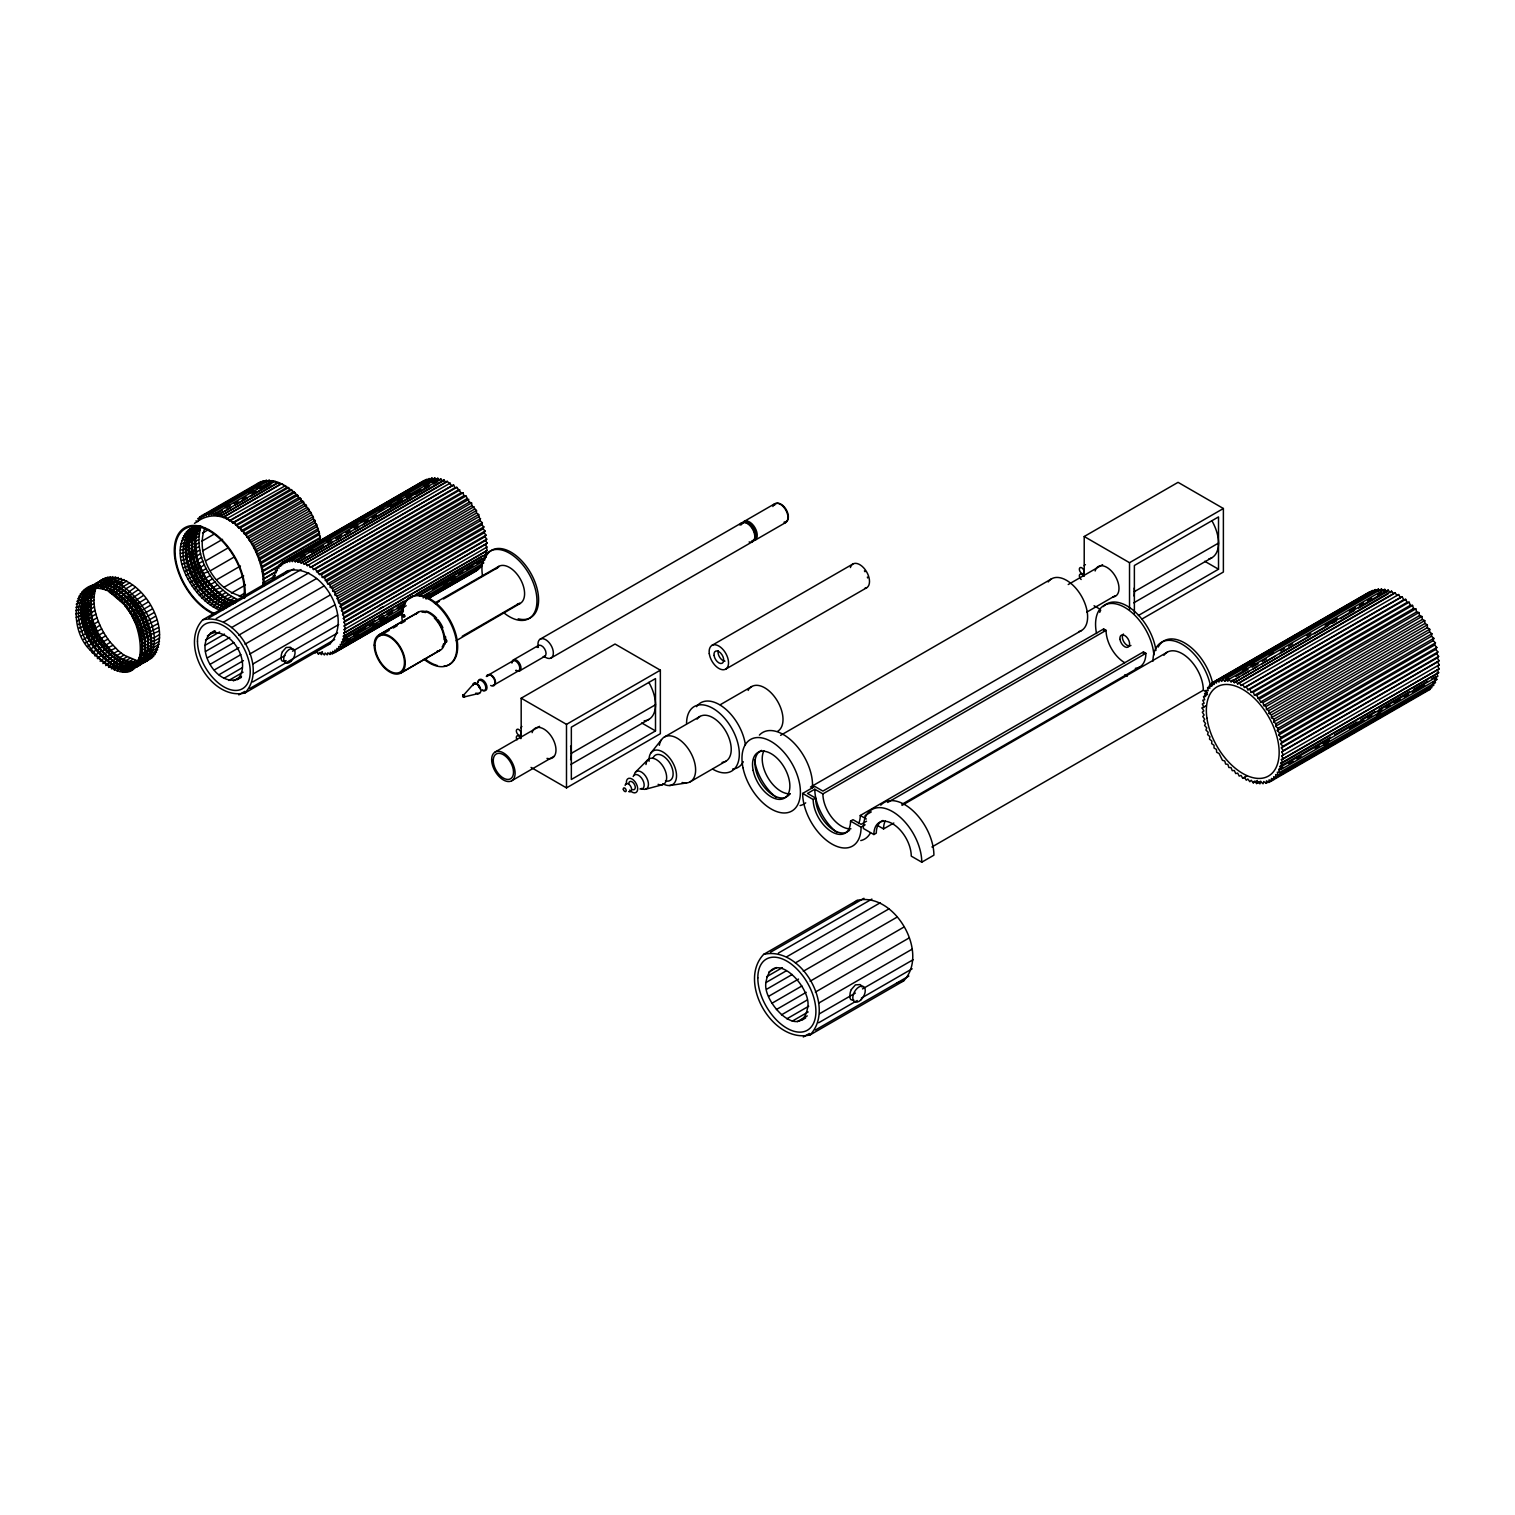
<?xml version="1.0" encoding="UTF-8"?>
<svg xmlns="http://www.w3.org/2000/svg" width="1515" height="1515" viewBox="0 0 1515 1515"><rect width="100%" height="100%" fill="white"/><g stroke="black" fill="none" stroke-linecap="round" stroke-linejoin="round"><path stroke-width="1.5" d="M424.314 480.425L282.718 562.16L282.699 564.678L280.54 563.656L280.73 566.25L278.59 565.474L278.949 568.163L276.847 567.595L277.415 570.36L275.37 570.038L276.109 572.822L274.139 572.765L275.048 575.567L273.173 575.757L274.253 578.56L272.473 578.976M315.215 653.003L316.465 651.677L318.358 654.007L319.457 652.473L321.426 654.669L322.354 652.927L324.399 654.972L325.157 653.041L327.259 654.897L327.827 652.814L329.967 654.461L330.346 652.226L332.524 653.685L332.713 651.298L334.891 652.529L334.91 650.03L337.069 651.052L336.879 648.439L339.019 649.234L338.659 646.545L340.761 647.094L403.463 610.905M476.486 568.295L476.486 570.795L429.957 597.649M1372.306 593.085L1369.92 591.702L1214.045 681.693L1214.026 684.458L1211.64 683.341L1211.849 686.2L1209.481 685.329L1209.898 688.283L1207.588 687.677L1208.194 690.707L1205.94 690.367L1206.754 693.434L1204.595 693.378L1205.599 696.464L1203.535 696.654L1204.709 699.741L1202.759 700.214L1204.122 703.263L1202.304 704.002L1203.819 707.013L1202.134 707.997L1203.819 710.933L1202.304 712.164L1204.122 715.004L1202.759 716.5L1204.709 719.227L1203.535 720.932L1205.599 723.526L1204.595 725.458L1206.754 727.882L1205.94 730.022L1208.194 732.275L1207.588 734.586L1209.898 736.65L1209.481 739.131L1211.849 740.986L1211.64 743.619L1214.026 745.266L1214.045 748.031L1216.431 749.414L1216.659 752.292L1219.045 753.447L1222.454 760.341L1224.764 760.966L1225.597 764.033L1227.851 764.412L1228.873 767.499L1231.032 767.594L1232.244 770.68L1234.327 770.51L1235.71 773.559L1237.679 773.123L1239.213 776.116L1241.05 775.415L1242.755 778.35L1244.459 777.384L1246.296 780.206L1247.849 778.994L1249.818 781.702L1251.201 780.244L1253.265 782.819L1257.317 780.471M104.554 581.571L104.592 578.995C143.414 567.689 184.432 646.261 140.781 663.778C158.81 654.215 150.724 628.233 143.054 614.086L151.973 609.125M95.937 588.18C91.298 601.701 95.54 616.491 101.638 628.839L97.168 631.433L99.251 634.899C93.4 635.353 98.134 643.288 101.202 638.213C109.383 650.711 122.658 664.441 138.944 662.282L138.13 662.737C135.574 667.376 143.395 664.725 138.073 663.362L127.999 664.574L114.61 658.836L113.227 661.354L104.497 653.438L101.903 656.071L94.347 646.602L89.764 649.689C64.35 624.767 75.163 560.872 118.284 594.656L120.632 591.797L133.888 605.602L142.145 619.465L147.201 634.046L148.451 647.606L146.463 656.279L145.421 658.665L143.054 657.605L141.861 659.631L144.474 660.616L142.997 662.491L140.971 664.271L138.831 662.926L137.259 663.816L137.354 666.373L134.797 667.225M95.578 586.76L92.567 587.915L90.616 586.457C59.35 611.189 94.006 675.103 131.369 669.819L131.275 667.282L134.04 665.88L136.104 667.282L142.751 660.199L145.137 652.359L144.872 644.689L148.186 644.595L147.864 642.947L151.178 642.871L150.856 641.224L154.17 641.129L159.643 637.948M144.815 647.719L148.451 647.606L147.864 642.947M147.807 645.996L151.443 645.882L150.856 641.224M262.985 586.229C266.204 556.251 233.575 499.495 198.901 520.44M89.764 649.689C165.059 728.753 149.985 573.333 85.37 589.259M188.087 530.193L191.136 528.413L194.09 529.303C172.293 554.282 196.211 597.099 224.069 607.042L222.232 605.716L218.955 609.75C191.856 598.728 160.969 545.097 195.284 526.027M201.684 557.425L197.386 559.906L202.101 571.079C194.999 571.288 204.544 587.309 207.991 580.984L215.149 589.562L225.792 597.933L232.42 601.985L237.173 599.258C211.646 587.347 193.314 555.778 200.586 527.788L196.855 529.947M100.918 584.639C104.175 578.654 92.301 585.036 98.608 582.461M103.91 582.915C104.668 575.87 116.863 582.707 120.897 584.468L121.825 585.794L118.037 582.953L116.106 586.078L109.383 582.593L101.05 582.044M106.902 581.192L107.035 578.597L110.387 576.647M222.951 590.32L218.236 593.047L210.263 584.033L207.404 586.362L204.998 582.707L202.025 584.904L199.885 581.249C195.965 588.483 184.262 562.235 191.894 563.959L190.36 559.641L193.901 558.675L191.629 543.658L192.254 537.276L195.871 537.295L199.033 527.996C186.478 552.35 202.726 583.445 223.86 597.478L228.595 594.713M264.652 585.566L263.269 582.839L264.784 581.949L263.269 579.279L264.652 578.143L262.985 575.567L264.235 574.223L262.455 571.742L263.534 570.189L261.659 567.841L262.568 566.08L260.599 563.883L261.338 561.932L259.292 559.887L259.841 557.785L257.758 555.91L256.168 549.566L312.791 516.88L310.916 512.714L306.882 507.487L249.445 540.647L249.066 537.958L246.907 537.143L246.339 534.397L244.237 533.829L243.479 531.026L241.434 530.705L240.506 527.902L238.537 527.807L234.295 522.391L232.515 522.789L231.113 520.062L229.447 520.706L224.674 516.35L281.317 483.645L294.705 492.545L306.882 507.487M255.978 551.971L313.416 518.812L313.037 516.634M478.664 514.532L480.255 520.876L482.338 522.751L481.789 524.853L483.834 526.898L483.096 528.849L485.065 531.045L484.156 532.807L486.031 535.155L484.951 536.708L486.732 539.189L485.482 540.533L487.148 543.109L485.766 544.245L487.148 550.532L345.553 632.285L344.17 629.558L345.704 628.649L344.17 625.979L345.553 624.862L343.905 622.286L345.136 620.923L343.356 618.461L344.435 616.908L342.56 614.56L343.469 612.799L341.5 610.583L342.238 608.651L340.193 606.606L340.761 604.504L338.659 602.629L337.069 596.285L478.664 514.532L476.486 513.055L476.486 510.536L471.941 505.612L330.346 587.366L329.967 584.676L327.827 583.862L324.399 577.745L322.354 577.404L321.426 574.602L319.457 574.507L315.215 569.091L313.416 569.489L312.014 566.761L310.348 567.405L308.795 564.754L307.261 565.625L305.594 563.05L447.171 481.315L451.943 485.671L453.61 485.027L455.011 487.754L456.791 487.357L461.033 492.773L463.003 492.867L463.931 495.67L465.976 495.992L469.404 502.109L471.563 502.923L471.941 505.612M1429.743 629.274L1429.554 631.907L1431.902 633.762L1431.505 636.243L1433.815 638.307L1433.19 640.637L1435.444 642.89L1434.629 645.011L1436.807 647.454L1435.803 649.386L1437.868 651.961L1436.675 653.685L1438.625 656.393L1437.262 657.889L1439.099 660.729L1437.565 661.96L1439.25 664.896L1437.565 665.899L1439.099 668.891L1283.224 758.901L1281.69 755.89L1283.375 754.887L1281.69 751.951L1283.224 750.72L1281.387 747.88L1282.751 746.403L1280.8 743.676L1281.993 741.952L1279.929 739.377L1280.932 737.445L1278.755 735.002L1279.569 732.881L1277.315 730.628L1277.94 728.298L1275.63 726.234L1276.028 723.753L1273.679 721.898L1273.869 719.265L1429.743 629.274L1427.357 627.646L1427.357 624.862L1424.952 623.479L1424.744 620.601L1422.358 619.446L1266.483 709.437L1266.048 706.482L1263.699 705.573L1263.074 702.543L1260.745 701.918L1256.655 695.385L1254.477 695.29L1253.265 692.203L1251.201 692.374L1249.818 689.325L1247.849 689.761L1246.296 686.768L1244.459 687.469L1242.755 684.553L1241.05 685.5L1239.213 682.678L1395.088 592.687L1396.925 595.509L1398.629 594.543L1400.333 597.478L1402.17 596.777L1403.723 599.77L1405.693 599.334L1407.075 602.383L1409.139 602.212L1410.351 605.299L1412.529 605.394L1413.552 608.481L1415.805 608.86L1416.62 611.927L1418.949 612.552L1419.574 615.582L1421.922 616.491L1422.358 619.446M1253.265 782.819L1254.477 781.134L1256.655 783.539L1257.677 781.626L1259.931 783.861L1260.745 781.74L1263.074 783.785L1263.699 781.475L1266.048 783.312L1266.483 780.831L1268.869 782.441L1269.078 779.827L1271.483 781.191L1271.483 778.426L1273.869 779.562L1273.679 776.684L1276.028 777.555L1275.63 774.601L1277.94 775.207L1433.815 685.216L1433.19 682.186L1435.444 682.526L1434.629 679.459L1436.807 679.534L1435.803 676.447L1431.751 678.777M479.744 693.226L463.874 696.995L463.495 694.646L464.632 696.749L462.7 696.124L474.29 683.189L478.267 684.685L480.918 690.196A5.719 3.295 60 0 1 480.804 691.73L479.176 693.529M103.948 581.779L103.361 584.582L108.531 585.358L109.383 582.593L110.728 584.089L112.186 583.483M106.353 582.839L106.618 580.245L108.55 581.571M109.345 581.116L109.61 578.503L112.924 576.59M127.222 669.176L128.302 666.108L135.081 665.085L137.032 666.543L139.418 665.369L137.032 664.138L132.146 666.202L124.987 666.316L114.345 662.282L113.095 664.877L99.005 652.51L94.725 655.862M130.214 667.452L130.479 664.839L135.138 664.46M132.146 666.202L134.286 662.661M129.722 670.747L137.013 665.937L136.653 663.608L141.539 652.321L145.137 652.359L145.326 650.143L147.807 650.825L147.675 639.784L150.989 639.519L150.667 638.042L153.981 637.796L159.529 634.577M463.003 694.93C466.677 698.529 461.261 697.108 463.495 694.646M463.325 696.843C460.712 693.832 466.98 698.491 462.87 696.483M464.385 696.786C461.886 694.817 465.351 696.124 463.476 696.976M244.578 596.872C215.831 592.27 194.469 555.266 204.847 528.072M241.377 677.338C218.16 692.298 189.905 643.383 214.486 630.751M244.957 692.961C268.931 667.698 236.605 611.7 202.745 619.843C178.77 645.106 211.096 701.104 244.957 692.961L329.91 643.913C353.885 618.65 321.559 562.652 287.698 570.795L202.745 619.843M472.869 685.538L474.062 683.53L477.945 684.363M521.103 734.377L521.103 732.938A3.428 1.988 60 0 0 517.372 729.207A3.428 1.988 60 0 0 517.372 733.79A3.428 1.988 60 0 0 521.103 734.377L521.179 734.434M765.927 982.572C771.703 945.701 811.529 986.757 807.798 1006.736C802.041 1043.589 762.215 1002.551 765.927 982.572L786.134 970.907M810.108 1034.897C836.507 1007.077 800.924 945.436 763.636 954.393C737.237 982.212 772.82 1043.854 810.108 1034.897L903.641 980.906C930.04 953.087 894.437 891.445 857.149 900.402L763.636 954.393M1084.134 572.708L1084.134 571.25A3.428 1.988 60 0 0 1080.384 567.519A3.428 1.988 60 0 0 1080.384 572.121A3.428 1.988 60 0 0 1084.134 572.708L1084.21 572.746M77.738 624.653L83.268 622.551L81.621 601.152L85.238 601.171L87.87 593.501L92.415 587.99L92.15 585.566L96.619 582.991M81.943 600.963L82.246 617.912L88.476 636.679L83.439 639.349M123.946 655.124L118.303 650.711L113.587 653.476L105.596 644.443L103.077 646.602L100.35 643.136L97.377 645.314L95.218 641.678C90.483 648.022 78.155 619.957 86.26 620.828L84.613 599.429L88.23 599.448L93.703 587.839C76.545 610.753 94.612 646.053 116.541 659.423L117.621 657.112L119.212 657.889L123.946 655.124L138.035 661.108L134.854 662.983M84.935 599.239L84.67 612.552L87.075 623.593L91.506 634.709L99.763 648.515L107.603 656.923L110.084 654.177L120.859 661.525L132.884 665.918M84.177 602.534L87.794 602.402L87.605 597.686L88.495 615.582L76.867 620.999M88.495 615.582L87.908 614.654L91.487 613.859L90.597 595.963L94.46 593.71M197.083 527.58L192.519 533.091L189.091 541.215C181.781 541.044 186.856 556.668 187.917 562.141L182.387 564.243M186.591 540.552L186.572 557.672M200.075 525.838L195.511 531.348L192.083 539.491C184.83 539.037 189.773 555.437 190.909 560.417L187.368 561.364L188.902 565.682L183.485 567.936M189.583 538.81L189.015 548.6L191.723 563.182L198.048 577.878L204.733 587.896L202.006 584.449C198.56 590.774 189.015 574.753 196.117 574.526L192.67 567.102L196.098 565.777L193.352 557.918L196.893 556.952L195.246 535.553L199.109 533.318M192.575 537.086L192.329 550.418L194.886 562.235L191.401 563.372L194.507 571.041C189.375 575.302 189.148 567.027 192.67 567.102M190.909 560.417L188.636 545.381L192.272 545.097L191.818 540.382L195.454 540.249L195.246 535.553M106.618 582.025L105.899 584.809L103.626 583.748L102.111 587.006L100.634 585.491L97.358 587.366M110.728 584.089L108.095 583.54L109.61 580.302M121.105 578.332L117.848 580.207L116.39 583.218L115.178 581.76L111.087 581.817L112.28 578.749L115.576 576.855M462.662 695.612C463.704 694.533 463.59 696.843 464.632 695.726M124.552 666.77L127.601 667.187L128.794 664.119M130.271 665.634L131.786 662.396M257.758 555.91L315.196 522.751L313.416 518.812M315.196 522.751L319.04 531.822L319.892 538.582L262.455 571.742M265.239 481.183L263.364 480.823L263.799 482.603L260.826 481.618L199.639 516.937L199.81 519.55L197.67 518.755L263.364 480.823L266.318 482.016M429.237 478.494L287.642 560.228L287.263 562.482L285.085 561.023L284.896 563.41L282.718 562.16M1374.919 592.062L1375.336 589.581L1377.703 591.418L1378.328 589.108L1380.638 591.153L1381.472 589.032L1383.725 591.267L1384.748 589.354L1386.907 591.778L1358.576 608.14M463.95 696.862L464.101 695.328M136.653 663.608L139.683 664.403L142.429 660.389L144.815 652.548L144.683 641.508L148.319 641.072L147.675 639.784M143.433 659.688L145.667 660.938L148.413 656.942L151.121 646.053L149.871 632.513L146.406 621.567L139.115 607.458L126.427 592.384L115.045 584.676L113.114 587.82M147.258 653.647L144.796 652.832C148.64 625.979 130.877 596.55 105.539 587.081L106.05 584.506L107.717 585.813M158.526 647.113L153.242 650.2L150.78 649.386C154.644 622.532 136.861 593.085 111.523 583.635L112.034 581.059L113.72 582.366M122.639 585.32L114.515 581.893L115.045 579.317L118.303 577.442M114.307 670.141L117.564 666.145L121.56 668.494L122.412 665.748M125.404 664.006L124.893 666.581L127.601 667.187M127.885 664.858L129.211 661.828L130.555 663.324M462.889 695.915C464.347 695.896 462.7 695.423 463.42 696.73M319.324 532.807L262.568 566.08M138.13 662.737C104.952 662.737 80.068 617.438 94.385 588.407L90.805 600.679L87.169 600.792M132.506 584.923L126.294 588.521L125.082 590.736L123.302 590.244L121.276 592.914L109.194 585.207L107.413 588.388L103.38 586.059L100.104 587.953M110.406 586.665L111.864 583.673L103.626 581.968M104.043 580.321L114.856 581.949L113.398 584.942M125.101 663.949L125.745 661.43L127.771 662.415L132.506 659.631M229.75 603.538L231.208 600.546L236.435 601.966M268.988 481.789L266.091 480.407L209.449 513.093L208.881 515.195L206.741 513.528L206.343 515.763L204.184 514.305L203.976 516.691L201.817 515.46L201.798 517.96L199.639 516.937M432.798 482.357L436.85 480.028L434.805 478.001L434.048 479.914L431.945 478.058L290.35 559.811L289.782 561.895L287.642 560.228M431.377 480.16L431.945 478.058M1378.328 589.108L1222.454 679.099L1221.829 681.409L1219.461 679.572L1219.045 682.053L1216.659 680.443L1216.431 683.076L1214.045 681.693M92.15 643.686L94.385 647.038L97.339 644.86L102.584 651.336L104.989 649.045L113.701 657.359L115.708 654.669L119.212 657.889M94.46 606.89L90.332 609.295L92.245 617.381L88.703 618.328L90.237 622.646L86.753 623.782L95.218 641.678M98.134 640.239L110.595 655.2L113.076 652.454L113.587 653.476M101.202 638.213L105.747 645.049L110.387 642.341L118.303 650.711M196.799 583.275L192.14 585.964M197.916 577.935C204.62 587.1 190.739 572.632 199.109 572.803L195.662 565.379L203.01 561.118M208.237 571.988C196.912 574.071 206.059 579.071 199.791 581.552M203.9 574.488L205.775 578.086L198.654 563.637M111.466 593.369L112.583 594.41L114.78 591.437L120.973 596.853L126.427 592.384L136.88 603.86L146.728 621.377L140.308 624.426L145.061 637.758C151.86 640.144 138.054 602.421 133.131 610.924L125.878 601.19L123.151 603.671L108.929 591.38C122.355 599.239 131.237 612.78 137.751 626.566L137.051 626.945M318.112 528.754L261.338 561.932M143.243 655.787L144.001 653.306L143.792 657.813L140.251 657.529L139.759 661.941L135.498 666.789M146.993 651.564L145.743 658.476L142.675 662.68L140.44 661.411M111.352 664.006L115.954 666.392L117.867 663.267L121.768 665.861L128.302 666.108L129.892 667.642L121.995 668.039L111.352 664.006L108.607 667.414M220.603 605.962L222.516 602.837L226.758 605.261L228.216 602.269L233.443 603.69M194.412 589.297C200.889 578.938 203.54 601.55 209.146 593.028L223.595 604.239L225.527 601.114L229.428 603.728L230.867 603.122M181.516 540.95L184.281 539.359L187.538 539.719L187.879 535.136L186.288 548.563L187.159 558.618L181.516 560.588M186.951 537.825L188.201 534.947L191.42 535.42L190.871 533.394L189.735 538.45C184.603 564.262 200.207 593.085 223.917 604.049M109.856 592.706L111.599 589.827C129.892 601.285 142.353 621.642 145.004 642.985L141.69 643.231L142.145 654.082L139.475 660.294M113.227 661.354L116.087 663.153L117.337 660.559L119.079 661.411L120.329 658.817L122.071 659.688L126.805 656.904M196.836 592.46C205.888 580.681 208.275 599.675 213.918 594.221L226.587 602.516L222.8 599.675L221.057 602.534L218.993 601.853L217.743 604.447M223.728 601L224.996 598.406L226.72 599.277L231.454 596.512M259.917 488.758L271.791 481.884L268.931 480.331L212.308 513.036L211.551 514.949L209.449 513.093M434.805 478.001L293.209 559.736L292.452 561.667L290.35 559.811M1222.454 679.099L1224.764 681.144L1225.597 679.023L1381.472 589.032M143.054 657.605L144.039 655.332L146.785 656.09L146.235 654.063L147.58 653.457M147.466 658.892L144.853 657.908L147.031 653.609L149.777 654.366L149.985 649.84M316.654 524.682L259.841 557.785M119.079 661.411L121.939 662.926L120.064 661.998L118.946 664.649L112.432 660.104L110.557 662.888L109.44 661.828L105.728 665.634M204.752 600.83L208.748 597.213L214.884 602.648L219.277 598.425L221.19 599.012L222.269 596.702L223.86 597.478M212.308 513.036L214.354 515.062L215.282 513.32L271.905 480.615L282.188 484.061M271.791 481.884L273.704 481.24M293.209 559.736L295.255 561.762L296.183 560.039L437.778 478.286L439.748 480.482L440.846 478.948L442.74 481.278L443.99 479.952L445.77 482.414L447.171 481.315M436.85 480.028L437.778 478.286M1384.748 589.354L1228.873 679.345L1227.851 681.258L1225.597 679.023M97.358 658.646L101.505 655.181L107.395 660.995L112.716 656.412L116.541 659.423M282.415 651.753L286.127 647.511L290.35 647.246A8.105 5.265 -67 0 1 292.149 649.518M851.335 989.541L855.426 984.864L860.084 984.58A8.938 5.795 -67 0 1 862.073 987.079M141.047 660.086L142.258 658.059L142.751 660.199L140.062 659.328L138.376 662.718M94.309 586.703C70.675 607.193 90.938 647.795 113.549 661.165M223.557 609.617C194.053 599.277 168.108 552.464 193.125 527.068L195.17 528.489L198.976 526.292L193.049 531.443L189.735 538.45L187.273 537.636M199.26 526.311C180.399 549.15 199.147 584.998 220.868 599.201M314.969 520.63L258.118 553.657M215.282 513.32L217.251 515.517L274.991 481.278L276.734 481.978M296.183 560.039L298.152 562.216L440.846 478.948M1228.873 679.345L1231.032 681.769L1388.119 590.074L1390.202 592.649L1391.584 591.191L1393.554 593.899L1395.088 592.687M1386.907 591.778L1388.119 590.074M199.374 595.452L209.657 588.615L212.536 592.195L214.335 590.036L220.224 587.744M650.863 752.974L661.506 739.68M91.373 590.13L93.665 585.301M199.033 527.996L200.548 526.141M104.989 649.045L112.924 645.352M209.922 589.373L217.573 584.942M477.471 693.927L478.607 693.491M218.349 513.983L220.243 516.312L278.116 482.281L279.82 483.039M299.25 560.683L301.144 563.031L443.99 479.952M1232.244 680.065L1234.327 682.64L1391.584 591.191M635.505 772.101L647.814 759.773M96.771 650.238L99.763 648.515M100.085 648.325L102.603 646.185L105.577 649.613M204.733 587.896L207.252 585.756L210.244 589.183M131.369 669.819L133.434 668.835L133.244 666.335C156.197 644.689 132.619 605.981 110.652 592.232M141.823 661.184L143.982 662.528L145.989 660.767M143.016 663.097C171.365 641.11 140.743 592.971 114.856 581.949M103.569 578.749L96.335 583.767L107.963 577.026M282.945 575.189L287.698 570.795M237.287 679.686C252.569 663.589 231.984 627.93 210.415 633.119M853.229 904.038L857.149 900.402M87.359 588.956L89.48 587.119L91.62 588.464M90.351 587.214L92.15 585.566M93.513 587.176L91.468 585.756L89.158 587.309L89.423 589.733C69.103 611.719 88.287 649.443 110.557 662.888M92.907 588.293L94.612 586.722M100.35 643.136L107.963 639.178L110.387 642.341M221.493 514.986L223.273 517.448L224.674 516.35M302.394 561.705L304.193 564.167L305.594 563.05M1235.71 681.182L1237.679 683.89L1239.213 682.678M226.36 518.906L285.35 485.709M138.035 663.381L138.301 665.805L136.104 667.282M139.096 665.558L140.971 664.271M138.301 665.805L135.839 664.649L133.244 666.335M127.43 671.448L129.135 670.501L129.154 667.926L136.426 667.092L136.236 664.612L138.831 662.926M83.439 590.585L86.488 588.843L88.627 590.187L91.317 588.445L91.468 585.756M193.276 529.758L195.984 528.015M107.963 639.178L105.69 635.846L101.126 638.516L99.251 634.899M140.952 654.764L142.145 654.082L141.823 649.443L145.459 649.329L144.891 639.33L142.126 628.517L130.896 607.326L128.434 604.163L125.025 606.133M141.35 610.602L132.184 615.904L125.442 605.905M472.983 683.947L475.18 683.038M116.371 655.806L121.105 653.041M129.665 658.419L124.931 661.203L123.056 660.256L122.261 662.737L119.401 661.241M132.127 662.396L135.308 660.521M91.279 593.066L95.066 590.85M90.161 599.069L94.082 596.777M93.949 600.016L89.972 602.345L90.616 603.784L86.98 604.068L86.81 605.981L83.988 605.792L83.817 607.704L81.318 607.345L80.825 609.447L75.75 610.526M94.082 603.387L90.029 605.754L90.673 607.042L87.037 607.477L87.908 614.654M95.066 610.488L90.9 612.912L91.487 613.859M88.476 636.679C94.574 636.376 86.128 630.183 92.851 629.729L89.745 622.059L93.229 620.923L91.695 616.605L95.937 614.143M100.691 643.402L92.491 629.501L95.843 628.005L92.737 620.336L97.036 617.817M91.184 634.899L97.452 631.49L93.987 624.066L98.361 621.529M99.895 625.203L95.843 628.005M99.062 635.031L103.569 632.399L101.638 628.839M115.576 648.136L106.694 652.189L104.895 654.328L104.497 653.438M145.08 662.093L151.973 657.889M440.24 650.03L400.699 673.096L440.335 650.2M456.223 640.712L520.156 603.462M98.134 582.12L101.638 580.075M100.123 580.756L105.69 577.726M150.023 605.564L141.028 610.791L126.105 592.573L111.864 583.673M153.716 612.761L135.498 623.271M155.25 616.435L146.728 621.377M156.575 620.146L147.618 624.464L150.875 635.883L147.258 636.489M157.674 623.839L139.74 633.119L142.334 644.519L142.467 651.052L141.331 651.696M158.526 627.475L140.611 636.565L142.334 644.519L141.331 645.087M159.151 631.073L150.25 634.766M225.754 592.649L221.038 595.395L219.561 594.713L218.027 597.118L216.569 596.437L215.035 598.842L211.74 595.49L209.259 598.236L203.673 592.081M159.529 641.186L154.113 644.33L150.799 644.273M234.314 598.027L229.579 600.773L227.704 599.845L226.909 602.326L224.05 600.811M159.151 644.254L153.791 647.359L150.515 647.151L150.799 649.083L147.523 648.875L147.807 650.825M157.674 649.784L152.447 652.814L150.023 651.867L149.038 654.139L151.405 655.2L156.575 652.207M155.25 654.366L150.137 657.34L147.845 656.184M153.716 656.279L148.659 659.214L146.425 657.946M186.345 531.803L189.337 530.061L192.367 530.875L188.428 537.143L185.209 536.67L182.387 538.298M184.811 533.697L187.746 532.011L190.852 532.712L190.417 530.458M135.308 587.252L126.957 593.407M138.035 589.827L126.578 597.573L123.965 595.13M140.687 592.611L129.135 600.205L126.2 596.683L123.586 599.296L120.973 596.853M143.224 595.622L131.578 603.046L133.907 606.038L145.648 598.785M147.921 602.118L136.123 609.182M212.611 578.787L208.01 581.438L205.87 577.802M215.035 581.949L210.396 584.639L207.991 580.984M194.45 523.338L198.503 520.99M225.413 506.938L229.371 504.647M249.18 493.227L253.157 490.936M257.114 488.644L261.072 486.353M88.476 587.498L90.521 588.899L93.381 587.441L93.608 584.714L91.146 585.945M95.464 583.654L101.922 580.529L104.365 580.131L106.088 581.646M214.354 515.062L222.269 510.479M226.227 508.188L230.204 505.915M234.162 503.624L238.12 501.332M242.078 499.041L246.036 496.769M251.982 493.322L255.94 491.049M91.752 587.422L94.385 588.407M217.251 515.517L231.113 507.506M235.071 505.215L246.964 498.359M250.922 496.068L270.731 484.63M183.485 535.874L186.364 534.208L189.526 534.814L189.356 532.485L192.519 533.091L192.026 530.932M197.234 527.485L200.226 526.33L195.17 528.489M88.381 591.873L88.76 589.146M193.049 531.443L193.409 528.735M196.041 529.72L196.401 527.012M220.243 516.312L277.681 483.152M90.067 592.232L90.37 589.638M93.059 590.509L93.362 587.896M197.708 530.08L198.011 527.485M89.764 594.107L86.544 593.634M91.961 592.857L92.207 590.358M199.734 530.439L195.927 532.636L195.719 535.003L193.257 534.17M223.273 517.448L280.73 484.289M85.882 598.406L82.624 598.065M88.874 596.683L85.616 596.323M91.866 594.959L88.609 594.6M180.91 543.828L186.894 542.484L186.269 540.722M202.612 533.015L208.597 529.549M253.668 503.548L257.664 501.238M81.185 604.258L84.802 604.125L84.613 599.429M112.034 586.419L110.122 589.543L112.849 590.983L114.913 587.915M123.946 579.544L120.708 581.419L119.098 584.354M180.531 546.896L186.478 545.438L186.156 543.639L189.47 543.715L189.261 538.999M194.81 538.639L198.73 536.386M105.728 590.055L109.042 588.142M229.447 520.706L286.884 487.527M231.113 520.062L288.494 487.697M108.607 591.57L111.921 589.638L112.849 590.983M126.805 581.059L120.575 584.657L119.647 587.062L117.583 586.381L115.841 589.24M180.399 550.134L185.493 549.017L185.966 546.915L189.28 546.82L188.826 542.105L192.462 541.991L192.254 537.276M191.629 543.658L194.469 543.828L194.621 541.916L198.617 539.624M232.515 522.789L289.952 489.61M81.924 618.101L81.052 610.943L86.866 609.238L87.037 607.477M121.276 592.914L117.772 589.714L115.576 592.687L114.78 591.437M129.665 582.858L123.435 586.457L121.56 589.221L118.833 587.517M180.531 553.505L185.531 552.274L186.023 550.343L189.337 550.078L188.693 548.79L192.329 548.354L192.007 546.877L195.321 546.631L194.678 545.343L198.73 542.995M201.609 541.347L213.577 534.435M234.295 522.391L291.619 489.97M235.564 525.156L293.001 491.996M180.91 557.009L185.834 555.626L186.004 554.054L189.621 553.448L189.337 552.142L192.613 551.725L191.685 547.067M199.109 546.498L194.999 548.866L196.136 553.448L186.894 557.501M237.438 525.004L294.705 492.545M195.549 552.502L199.734 550.078M238.537 527.807L295.993 494.647M240.506 527.902L297.716 495.367M202.612 550.854L222.572 539.34M78.837 628.327L87.245 624.369L85.711 620.071L89.252 619.105L87.491 600.603L87.927 597.516L91.222 597.724L90.597 595.963M194.886 562.235L197.878 560.493L196.344 556.194L200.586 553.732M241.434 530.705L298.891 497.526M243.479 531.026L300.633 498.454M117.11 597.762L117.981 598.595L120.443 595.85L126.143 601.947L129.135 600.205M244.237 533.829L301.693 500.651M246.339 534.397L303.417 501.749M81.696 635.713L89.858 631.471L88.003 627.513L93.987 624.066M184.811 571.628L189.659 568.826M128.586 604.769L131.578 603.046M205.604 560.891L227.553 548.222M246.907 537.143L304.363 503.984M249.066 537.958L306.087 505.234M204.544 564.811L194.507 571.041M186.345 575.321L191.155 572.537M249.445 540.647L251.604 541.688L308.587 508.907M206.286 568.447L202.101 571.079M188.087 578.957L192.841 576.211M251.604 541.688L251.812 544.321L309.249 511.142M194.715 561.459L201.041 576.154L190.019 582.499M210.339 570.776L234.295 556.952M251.812 544.321L253.99 545.57L310.916 512.714M256.168 549.566L253.99 548.089L311.446 514.93M92.226 643.402L87.491 646.356M98.21 639.955L95.142 641.962M210.339 575.454L202.783 579.809M216.531 579.828L240.468 566.004M140.327 637.985L141.198 637.512L137.316 626.168L140.308 624.426M110.709 659.082L101.997 650.768L99.005 652.51M139.475 634.349L138.623 629.653L147.618 624.464M259.292 559.887L316.73 526.728M221.19 599.012L212.138 591.305L209.543 593.918L209.146 593.028M260.599 563.883L318.036 530.705M223.728 587.422L243.688 575.908M261.659 567.841L319.097 534.681M212.138 591.305L215.244 594.77L217.724 592.024L218.236 593.047M263.534 570.189L320.176 537.484L320.044 535.856M144.891 639.33L142.069 639.481L140.952 641.584M208.748 597.213L212.043 600.565L214.391 597.705L215.035 598.842M114.61 658.836L116.219 659.612M280.54 563.656L426.681 479.27M278.59 565.474L284.65 561.97M145.004 642.985L144.683 641.508M231.454 593.066L245.43 584.998M264.235 574.223L290.52 559.035M294.573 556.706L298.607 554.357M302.659 552.028L308.738 548.525M312.772 546.195L316.824 543.847M262.985 575.567L280.9 565.265M114.345 662.282L118.946 664.649M223.444 607.174L216.815 603.122L213.255 607.023M300.557 556.99L304.591 554.66M308.643 552.312L312.696 549.983M326.842 541.802L330.895 539.473M351.12 527.788L357.18 524.285M361.233 521.955L365.285 519.626M379.432 511.445L383.484 509.116M387.518 506.768L391.571 504.438M397.631 500.935L401.683 498.605M405.736 496.257L409.77 493.928M423.935 485.747L432.021 481.088M264.652 578.143L276.791 571.136M219.524 604.561L216.115 608.538M263.269 579.279L275.143 572.405M295.255 561.762L305.367 555.929M311.446 552.426L323.585 545.419M327.619 543.09L331.671 540.741M335.705 538.412L341.784 534.909M345.818 532.579L349.87 530.231M353.923 527.902L357.957 525.572M364.036 522.069L368.069 519.721M372.122 517.391L376.174 515.062M390.321 506.881L402.46 499.874M406.512 497.545L420.659 489.364M424.711 487.035L428.764 484.686M123.207 665.274L120.575 664.422L119.098 667.414L114.875 664.99L111.466 668.929M218.993 601.853L227.875 604.864L225.224 603.993L223.766 606.985L220.925 605.773M239.181 596.342L245.165 592.895M298.152 562.216L332.543 542.37M336.595 540.041L340.629 537.692M344.681 535.363L350.741 531.86M354.794 529.53L358.847 527.182M362.88 524.853L411.436 496.825M415.47 494.496L429.635 486.315M433.688 483.986L437.721 481.656M263.269 582.839L275.143 575.984M301.144 563.031L442.74 481.278M208.918 617.931L293.872 568.882M304.193 564.167L445.77 482.414M145.421 658.665L145.251 656.336M307.261 565.625L450.391 483.001M134.267 665.558L135.839 664.649M216.115 618.631L301.068 569.583M117.11 671.031L120.215 667.017L127.696 667.793L129.419 669.327L129.873 666.543L132.733 667.414M141.482 662.339L138.869 661.354L137.051 664.877M134.04 668.285L129.419 669.327M143.982 662.528L140.024 664.82M310.348 567.405L451.943 485.671M312.014 566.761L453.61 485.027M313.416 569.489L455.011 487.754M223.86 621.926L308.795 572.878M315.215 569.091L456.791 487.357M316.465 571.875L458.06 490.121M207.385 635.921L215.547 631.206M318.358 571.723L459.935 489.97M205.491 640.106L219.637 631.944M319.457 574.507L461.033 492.773M321.426 574.602L463.003 492.867M231.587 627.57L316.54 578.522M204.847 645.428L224.485 634.084M322.354 577.404L463.931 495.67M324.399 577.745L465.976 495.992M325.157 580.529L466.734 498.795M205.491 651.469L229.75 637.455M327.259 581.116L468.836 499.363M238.783 635.164L323.737 586.116M327.827 583.862L469.404 502.109M329.967 584.676L471.563 502.923M207.385 657.87L233.916 642.549M330.346 587.366L332.524 588.407L474.1 506.654M332.524 588.407L332.713 591.02L474.309 509.286M210.415 664.157L238.972 647.663M244.957 644.216L329.91 595.168M332.713 591.02L334.891 592.289L476.486 510.536M337.069 596.285L334.91 594.808L476.486 513.055M336.879 598.69L478.475 516.937M214.354 669.933L240.866 654.613M339.019 600.357L480.615 518.622M249.71 654.082L334.663 605.034M338.659 602.629L480.255 520.876M218.936 674.762L243.423 660.635M340.761 604.504L482.338 522.751M340.193 606.606L481.789 524.853M342.238 608.651L483.834 526.898M223.86 678.36L242.211 667.755M341.5 610.583L483.096 528.849M252.683 664.119L337.637 615.071M343.469 612.799L485.065 531.045M228.765 680.443L243.063 672.206M342.56 614.56L484.156 532.807M233.367 680.898L241.51 676.182M344.435 616.908L486.031 535.155M343.356 618.461L484.951 536.708M253.706 673.645L284.99 655.578M292.546 651.223L338.659 624.597M345.136 620.923L486.732 539.189M343.905 622.286L485.482 540.533M345.553 624.862L487.148 543.109M344.17 625.979L485.766 544.245M252.683 681.977L337.637 632.929M379.205 608.935L383.295 606.568M344.17 629.558L487.281 546.915M485.482 551.195L486.732 553.979L345.136 635.732L343.905 632.948L487.148 550.532M238.783 694.874L244.843 691.37M249.71 688.568L334.663 639.519M405.13 603.917L344.435 638.951L343.356 636.149L404.051 601.114M416.171 594.107L482.925 555.569M344.587 637.966L374.925 620.449M378.977 618.12L383.011 615.772M387.064 613.442L393.124 609.939M397.176 607.61L403.236 604.106M419.428 594.751L482.13 558.562M318.358 654.007L322.392 651.677M419.276 595.736L486.031 557.198L484.951 554.395L486.732 553.979M343.526 640.712L347.579 638.364M353.639 634.861L365.778 627.854M369.83 625.525L373.864 623.195M379.943 619.692L383.977 617.344M388.029 615.014L392.082 612.685M398.142 609.182L402.195 606.833M432.533 589.316L454.784 576.476M458.818 574.147L462.87 571.799M466.923 569.47L472.983 565.966M477.036 563.637L481.069 561.289M402.914 609.636L342.238 644.651L341.5 641.868L343.469 641.943L406.171 605.735M422.363 596.399L483.039 561.364M346.272 640.845L350.325 638.516M354.358 636.186L358.411 633.838M372.557 625.676L376.61 623.328M380.663 620.999L386.723 617.495M425.147 595.3L429.2 592.971M443.365 584.79L447.398 582.461M451.451 580.131L455.504 577.783M423.158 597.952L483.834 562.917M425.715 598.046L482.338 565.36M329.967 654.461L401.721 613.026M425.999 599.012L480.615 567.481L478.475 566.705M332.524 653.685L401.797 613.689M428.082 598.501L478.664 569.299M334.891 652.529L401.645 613.992M418.367 612.155L378.731 635.031L418.462 612.306M379.299 636.035L389.204 630.316M393.18 628.024L397.138 625.733M401.096 623.441L405.073 621.15M435.297 603.709L439.369 601.341M443.459 598.993L498.624 567.14M462.245 636.243L519.437 603.216M540.23 639.141L741.687 522.845M744.111 521.444L774.866 503.681M513.396 659.934L538.469 645.447M488.588 674.914L512.865 660.9M494.307 684.818L518.584 670.804M519.683 670.823L544.756 656.355M551.1 657.983L752.557 541.669M754.981 540.268L785.736 522.505M521.179 737.824L521.179 698.207L615.033 644.026L660.351 670.179L660.351 733.715L566.496 787.895L531.045 767.423M495.083 752.046L539.586 726.348M521.179 698.207L566.496 724.359L660.351 670.179M711.974 645.352L852.926 563.978M511.691 780.774L554.168 756.25M571.344 753.334L655.503 704.74M725.704 669.138L866.656 587.763M570.719 764.526L648.856 719.417M655.503 730.912L571.344 779.486L571.344 727.162L655.503 678.587L655.503 730.912L641.697 722.939M664.403 736.991L700.006 716.425M720.269 704.721L751.781 686.522M1084.21 576.154L1084.21 536.518L1178.064 482.338L1223.381 508.51L1223.381 572.026L1141.761 619.143M690.272 781.778L725.874 761.212M780.623 735.324L1051.58 578.844M1068.227 584.525L1102.617 564.659M1084.21 536.518L1129.527 562.69L1223.381 508.51M1086.842 612.098L1115.154 595.736M1134.375 591.645L1218.515 543.071M810.487 787.061L1081.445 630.562M865.122 824.823L861.088 827.152A41.303 23.842 60 0 1 831.886 844.025A41.303 23.842 60 0 1 802.666 793.424L814.805 786.418L822.891 791.095L1103.64 628.952L1106.064 630.354A26.437 15.264 60 0 0 1124.755 662.718M1133.75 602.837L1211.886 557.728M850.938 828.781A26.437 15.264 60 0 1 822.891 793.898L814.805 789.22L807.514 793.424L815.619 798.102A26.437 15.264 60 0 0 827.152 824.709A26.437 15.264 60 0 0 847.51 831.792M802.666 793.424L813.176 799.503L815.619 798.102M822.891 793.898L1106.064 630.354M1138.39 615.488L1218.515 569.223L1218.515 516.918L1134.375 565.493L1134.375 613.442M813.176 799.503A26.437 15.264 60 0 0 831.868 831.868A26.437 15.264 60 0 0 850.559 821.092L852.983 819.691L861.088 824.349L866.542 821.206M858.532 823.592A26.437 15.264 60 0 0 860.274 815.487L1143.446 651.923L1145.87 653.325A29.864 17.233 60 0 1 1135.322 668.342M871.276 811.926L865.122 815.487A29.864 17.233 60 0 1 865.046 817.551M887.676 802.458L1145.87 653.325M901.974 804.295L1139.697 666.998M901.993 805.393L1167.27 652.17M880.764 805.166A41.303 23.842 60 0 1 913.469 811.226A41.303 23.842 60 0 1 933.903 855.18L921.764 862.187A41.303 23.842 60 0 0 892.543 811.604A41.303 23.842 60 0 0 863.342 828.459L873.871 834.538L876.295 833.136A26.437 15.264 60 0 1 882.961 820.467M877.507 825.429L883.567 828.932L893.812 823.024M1211.64 683.341L1372.533 590.452M1209.481 685.329L1375.336 589.581M931.933 846.98L1203.327 690.234L1207.36 692.563M1207.588 687.677L1213.648 684.174M1224.764 681.144L1228.817 678.815M1242.982 670.615L1247.034 668.285M1251.087 665.956L1255.121 663.608M1269.305 655.427L1273.358 653.098M1235.937 676.58L1248.095 669.573M1252.129 667.244L1258.207 663.74M1262.26 661.392L1266.313 659.063M1280.478 650.882L1284.531 648.534M1288.583 646.204L1292.617 643.856M1306.801 635.675L1310.835 633.346M1325.019 625.165L1337.158 618.158M1349.316 611.132L1355.376 607.629M1359.428 605.299L1363.481 602.951M1367.534 600.622L1371.567 598.274M1377.646 594.77L1381.699 592.441M1203.535 696.654L1207.569 694.324M1231.032 681.769L1239.137 677.091M1243.19 674.743L1249.25 671.24M1253.303 668.91L1257.355 666.562M1261.408 664.233L1275.573 656.052M1279.626 653.722L1309.983 636.186M1314.035 633.838L1328.201 625.657M1332.253 623.328L1336.306 620.999M1340.358 618.65L1354.524 610.469M1234.327 682.64L1388.176 593.823M770.434 952.291L863.967 898.3M1237.679 683.89L1393.554 593.899M1202.134 707.997L1206.186 705.649M1241.05 685.5L1398.629 594.543M778.369 953.087L871.882 899.077M1244.459 687.469L1400.333 597.478M1246.296 686.768L1402.17 596.777M1247.849 689.761L1403.723 599.77M786.872 956.704L880.385 902.694M1249.818 689.325L1405.693 599.334M1251.201 692.374L1407.075 602.383M1253.265 692.203L1409.139 602.212M768.749 972.1L776.684 967.517M766.647 976.721L782.365 967.649M1254.477 695.29L1410.351 605.299M1256.655 695.385L1412.529 605.394M795.375 962.896L888.907 908.905M1257.677 698.491L1413.552 608.481M1259.931 698.851L1415.805 608.86M1260.745 701.918L1416.62 611.927M766.647 989.238L792.193 974.486M1263.074 702.543L1418.949 612.552M803.31 971.267L896.823 917.276M1263.699 705.573L1419.574 615.582M1266.048 706.482L1421.922 616.491M768.749 996.264L798.538 979.069M1266.483 709.437L1268.869 710.592L1424.744 620.601M1268.869 710.592L1269.078 713.47L1424.952 623.479M772.063 1003.195L801.871 985.981M810.108 981.228L903.641 927.237M1269.078 713.47L1271.483 714.872L1427.357 624.862M1273.869 719.265L1271.483 717.637L1427.357 627.646M1273.679 721.898L1429.554 631.907M776.4 1009.539L806.207 992.325M1276.028 723.753L1431.902 633.762M815.335 992.117L908.849 938.107M1275.63 726.234L1431.505 636.243M781.456 1014.861L807.287 999.957M1277.94 728.298L1433.815 638.307M1277.315 730.628L1433.19 640.637M1279.569 732.881L1435.444 642.89M786.872 1018.819L808.726 1006.206M1278.755 735.002L1434.629 645.011M818.611 1003.157L912.144 949.166M1280.932 737.445L1436.807 647.454M1279.929 739.377L1435.803 649.386M792.288 1021.129L808.177 1011.944M797.326 1021.621L807.268 1015.883M1281.993 741.952L1437.868 651.961M801.662 1020.296L805.639 1017.985M1280.8 743.676L1436.675 653.685M819.729 1013.63L855.369 993.064M862.49 988.935L913.261 959.639M1282.751 746.403L1438.625 656.393M1281.387 747.88L1437.262 657.889M1283.224 750.72L1439.099 660.729M1281.69 751.951L1437.565 661.96M818.611 1022.795L857.244 1000.506M861.315 998.158L912.144 968.805M1242.755 778.35L1246.807 776.002M1281.69 755.89L1439.25 664.896M1437.262 669.63L1438.625 672.698L1282.751 762.689L1281.387 759.621L1439.099 668.891M803.31 1036.999L809.408 1033.476M815.335 1030.067L908.849 976.058M1436.675 673.152L1437.868 676.239L1281.993 766.23L1280.8 763.143L1438.625 672.698M1436.807 679.534L1280.932 769.525L1279.929 766.439L1330.53 737.218M1334.582 734.87L1356.853 722.011M1360.906 719.682L1375.071 711.501M1379.123 709.172L1409.48 691.635M1413.533 689.287L1427.698 681.106M1435.444 682.526L1279.569 772.517L1278.755 769.45L1282.807 767.12M1288.886 763.598L1292.939 761.269M1296.973 758.939L1301.025 756.591M1315.19 748.41L1319.243 746.081M1323.296 743.732L1329.375 740.229M1349.619 728.545L1363.784 720.364M1367.837 718.034L1371.889 715.686M1377.949 712.183L1382.002 709.853M1386.055 707.505L1390.107 705.176M1394.141 702.827L1400.22 699.324M1404.272 696.995L1408.325 694.646M1412.359 692.317L1424.517 685.291M1256.655 783.539L1260.707 781.191M1323.883 745.304L1327.935 742.956M1376.51 714.91L1380.563 712.58M1266.048 783.312L1431.902 687.564M1268.869 782.441L1429.743 689.552L1429.554 686.693M94.725 587.1L97.964 585.245M102.887 588.843L106.201 586.949L107.413 588.388M89.764 587.536L92.945 585.718L94.782 587.214M92.169 587.157L95.388 585.32M434.521 603.122L498.757 566.402M81.696 592.195L84.689 590.49L87.719 591.286L83.779 597.573L81.81 605.867L75.883 607.288M80.144 594.107L83.098 592.422L85.389 593.596L85.768 590.888M78.837 596.266L81.715 594.638L84.082 595.698L84.386 593.085M77.738 598.69L80.56 597.08L82.965 598.027L83.23 595.547M202.025 598.255L206.154 594.751L215.206 602.459M76.867 601.36L79.632 599.789L82.094 600.603L82.302 598.236M76.242 604.22L78.95 602.686L81.431 603.368L81.621 601.152M75.883 613.897L80.882 612.685L81.052 610.943M76.242 617.4L84.973 613.859L84.045 609.219M207.555 603.159L211.399 599.448L212.043 600.565M80.144 632.039L88.003 627.513M210.396 605.224L214.088 601.417L216.815 603.122M85.37 642.909L96.392 636.565L89.025 618.139M92.169 652.851L96.619 649.632L107.717 660.805M133.756 668.399L135.308 667.528L135.043 665.104M100.104 661.222L107.073 655.9L107.603 656.923M140.327 657.624L141.804 654.556L144.266 655.389M125.025 671.827L126.749 670.861L126.881 668.266L129.949 667.452M114.307 595.433L115.292 596.38L117.64 593.52L118.284 594.656M102.887 663.551L106.732 659.858L107.395 660.995M141.444 648.458L142.675 645.958L145.516 646.129L144.872 644.689M119.837 671.618L122.81 667.585L124.287 669.1M122.488 671.884L125.29 667.85L126.9 669.365M138.376 630.657L138.623 629.653M119.837 600.338L120.594 601.019L123.207 598.406L123.586 599.296M133.756 619.635L131.824 616.075M127.43 609.295L133.907 606.038M129.722 612.628L133.206 610.621L135.176 614.181M474.574 683.095L473.759 683.568M262.095 482.054L260.826 481.618L262.701 481.865M190.019 528.868L201.76 526.425M90.521 588.899L93.381 587.441M137.259 663.816L139.228 662.888M284.687 661.222L286.127 660.597M343.905 632.948L345.553 632.285M1281.387 759.621L1283.224 758.901M474.706 683.549L475.843 683.151M102.281 579.715L112.28 578.749L123.567 582.915M93.286 584.904L103.626 583.748M145.648 660.938L147.921 660.237M325.801 645.182L329.91 643.913M896.823 983.008L903.641 980.906M135.119 667.036L137.354 666.373M475.388 683.72L476.543 683.417M645.428 789.277L662.244 784.77M343.356 636.149L345.136 635.732M1280.8 763.143L1282.751 762.689M476.089 684.06L477.244 683.814M267.265 480.861L266.091 480.407L267.947 480.861M669.649 785.528L686.484 782.952M284.612 661.241L282.339 661.108A8.105 4.034 -53.9 0 1 281.222 657.756A8.105 5.265 -67 0 1 282.339 651.867M853.759 999.976L851.26 999.843A8.938 4.431 -53.9 0 1 850.029 996.15A8.938 5.795 -67 0 1 851.26 989.655M464.48 696.332L463.098 695.858M477.471 685.14L478.607 685.026M344.435 638.951L342.56 639.141L343.469 641.943M1279.929 766.439L1281.993 766.23M478.096 685.859L479.213 685.784M478.683 686.655L479.744 686.617M270.049 480.804L268.931 480.331L270.768 480.88M479.176 687.526L480.198 687.507M479.592 688.416L480.558 688.416M1278.755 769.45L1280.932 769.525M258.44 482.755L260.334 482.906M100.369 586.305L105.539 587.081M199.374 526.709L202.025 526.974M130.593 665.445L133.206 665.729M1279.569 772.517L1277.315 772.177L1277.94 775.207M342.238 644.651L340.193 644.348L340.761 647.094M143.054 614.086L137.07 617.533L139.153 621.188M111.902 581.343L114.515 581.893M108.891 583.086L111.523 583.635M103.304 583.938L106.372 584.317M121.882 668.323L124.609 668.91L125.802 665.843L127.279 667.357M227.061 605.318L229.655 605.886M224.069 607.042L226.663 607.61M195.946 520.895L198.048 521.444M106.05 584.506L109.194 585.207M477.945 693.378L475.729 693.188M230.053 603.595L219.277 598.425M190.265 535.912L193.541 536.253L192.935 534.359M150.25 651.923L147.788 651.109C151.651 624.975 134.816 597.175 111.201 586.21M194.185 531.481L196.609 532.428M191.193 533.204L194.412 533.697L193.863 531.67M83.552 595.357L85.957 596.304L86.222 593.823M108.872 585.396C130.65 595.054 144.948 618.082 147.997 641.243M223.595 604.239L226.436 605.451L225.224 603.993M115.954 666.392L118.776 667.604L117.564 666.145M272.965 481.088L272.264 481.012M192.348 530.761L194.715 531.822L195.018 529.208M84.707 592.895L87.075 593.975L87.378 591.361M146.046 655.862L148.735 656.753L148.243 654.613M275.976 481.732L275.238 481.581M1427.357 688.435L1429.743 689.552M282.964 484.459L281.43 483.721M116.276 666.202L108.626 662.301M284.536 485.349L286.108 486.201M1204.728 561.27L1218.515 569.223M1094.057 605.735L1099.966 609.163M860.274 815.487L866.334 818.99M850.559 821.092L861.088 827.152M921.764 862.187L911.254 856.126A26.437 15.264 60 0 0 892.543 823.743A26.437 15.264 60 0 0 873.871 834.538M289.251 488.247L287.717 487.205M144.815 659.461L146.974 660.805M222.269 596.702L235.204 602.894M111.618 660.578L122.109 665.672L123.567 662.68L127.563 665.047M292.376 490.595L290.861 489.421M92.851 629.729L90.995 625.79M295.444 493.227L293.948 491.921M124.287 591.191L120.764 587.99L119.382 590.49L117.772 589.714M298.417 496.125L296.978 494.685M218.198 600.735L206.665 590.358M301.315 499.249L299.913 497.696M304.079 502.601L302.735 500.954M306.693 506.143L305.443 504.381M309.155 509.835L307.981 508.017M195.662 565.379L197.499 569.318M107.489 651.715L110.595 655.2M311.427 513.661L310.348 511.786M313.51 517.6L312.526 515.668M315.385 521.615L314.495 519.645M209.657 588.615L212.858 592.005M206.873 595.452L201.268 589.221M317.014 525.667L316.256 523.698M318.415 529.739L317.771 527.75M319.551 533.791L319.04 531.822M204.26 587.479L207.252 590.926M120.575 664.422L121.768 665.861M207.725 586.172L201.041 576.154M199.014 586.172L201.741 589.638M97.093 650.049L90.408 640.031L84.082 625.335M319.892 538.582L320.858 541.518L320.782 539.813M199.355 586.438L191.477 572.348L187.69 561.175M103.569 632.399L105.69 635.846M403.463 615.298L404.278 616.7M135.365 614.067C141.596 619.01 129.608 617.874 136.142 622.93M90.332 609.295L90.957 610.412L87.662 610.829L87.169 612.59L84.348 612.742L84.916 616.378M214.732 593.747L215.244 594.77M320.271 536.84L320.441 537.806M192.557 554.225L192.007 550.608L195.605 549.983L194.678 545.343M1271.483 714.872L1271.483 717.637M334.891 592.289L334.91 594.808M253.99 545.57L253.99 548.089M1129.527 562.69L1129.527 609.75M566.496 724.359L566.496 787.895M883.567 828.932A26.437 15.264 60 0 1 885.328 820.827M1163.918 655.294A29.864 17.233 60 0 1 1187.665 657.643A29.864 17.233 60 0 1 1203.327 690.234M1158.161 647.094A41.303 23.842 60 0 1 1187.173 644.519A41.303 23.842 60 0 1 1212.852 684.193M1152.991 661.184A41.303 23.842 60 0 1 1178.386 642.398A41.303 23.842 60 0 1 1210.409 685.594M870.481 832.814A41.303 23.842 60 0 1 860.766 840.579M849.612 830.106A26.437 15.264 60 0 1 848.627 831.034M1143.446 651.923A26.437 15.264 60 0 1 1143.37 653.76M1103.715 631.111A29.864 17.233 60 0 1 1103.64 628.952M836.943 832.455A37.875 21.854 60 0 1 814.805 789.22M1130.929 645.466A6.874 3.958 60 0 1 1124.111 642.284A6.874 3.958 60 0 1 1123.429 634.009M1099.739 612.363A41.303 23.842 60 0 1 1100.704 610.204M1103.261 606.587A41.303 23.842 60 0 1 1133.504 610.469A41.303 23.842 60 0 1 1155.945 650.484M1127.312 676.201A41.303 23.842 60 0 1 1124.774 674.857M1096.557 633.573A41.303 23.842 60 0 1 1119.68 604.996A41.303 23.842 60 0 1 1153.862 654.991M1134.186 588.123A32.042 18.502 60 0 1 1134.034 596.001M1211.886 520.743A32.042 18.502 60 0 1 1208.856 558.921M1095.137 570.985A17.157 9.904 60 0 1 1114.245 574.526A17.157 9.904 60 0 1 1112.938 597.005M1084.285 565.739A3.428 1.988 60 0 1 1085.422 564.697M1081.161 579.506A3.428 1.988 60 0 1 1079.684 574.545A3.428 1.988 60 0 1 1083.509 576.173M805.715 802.855A41.303 23.842 60 0 1 800.09 805.544M759.394 735.097A41.303 23.842 60 0 1 793.311 742.331A41.303 23.842 60 0 1 812.419 787.989M786.834 796.757A26.437 15.264 60 0 1 759.848 780.49A26.437 15.264 60 0 1 761.609 750.398M789.807 793.993A26.437 15.264 60 0 1 787.933 796M790.243 793.746A26.437 15.264 60 0 1 768.275 778.274A26.437 15.264 60 0 1 763.958 750.758M1048.21 581.949A29.864 17.233 60 0 1 1080.763 594.959A29.864 17.233 60 0 1 1078.623 631.66M776.248 797.42A37.875 21.854 60 0 1 754.527 759.791M748.145 690.423A25.85 14.923 60 0 1 748.883 689.23M749.736 688.17A25.85 14.923 60 0 1 776.475 699.532A25.85 14.923 60 0 1 777.649 731.309M649.083 761.269A19.449 11.23 60 0 1 661.979 751.478A19.449 11.23 60 0 1 676.523 775.282A19.449 11.23 60 0 1 662.775 783.672M743.316 761.761A37.307 21.532 60 0 1 732.597 769.071M696.559 706.672A37.307 21.532 60 0 1 723.981 707.732A37.307 21.532 60 0 1 745.38 744.793M633.175 776.513A8.011 4.621 60 0 1 642.682 779.808A8.011 4.621 60 0 1 639.974 788.974M634.331 774.714A10.075 5.814 60 0 1 642.152 772.499A10.075 5.814 60 0 1 648.439 784.77A10.075 5.814 60 0 1 641.337 788.406M686.56 723.602A37.307 21.532 60 0 1 712.94 708.376A37.307 21.532 60 0 1 739.32 754.053A37.307 21.532 60 0 1 712.94 769.279M697.108 719.133A25.85 14.923 60 0 1 725.874 731.366A25.85 14.923 60 0 1 722.087 762.386M659.328 745.323A25.85 14.923 60 0 1 677.868 738.6A25.85 14.923 60 0 1 695.499 767.423A25.85 14.923 60 0 1 682.072 782.516M653.041 758.087A14.639 8.446 60 0 1 670.406 764.128A14.639 8.446 60 0 1 665.464 780.888M646.299 762.67A14.639 8.446 60 0 1 657.51 760.36A14.639 8.446 60 0 1 666.657 777.157A14.639 8.446 60 0 1 658.097 784.353M645.977 764.545A14.639 8.446 60 0 1 646.11 763.579M625.165 785.471A4.583 2.651 60 0 1 628.479 783.975A4.583 2.651 60 0 1 631.622 789.41A4.583 2.651 60 0 1 628.668 791.55M628.801 784.013A4.583 2.651 60 0 1 631.66 781.626A4.583 2.651 60 0 1 635.24 786.853A4.583 2.651 60 0 1 632.588 789.561M626.566 784.088A8.011 4.621 60 0 1 631.869 778.918A8.011 4.621 60 0 1 637.569 790.072A8.011 4.621 60 0 1 629.634 790.091M864.421 570.89A11.438 6.609 60 0 1 864.989 571.723M867.394 577.064A11.438 6.609 60 0 1 867.603 577.954M724.946 661.165A6.874 3.958 60 0 1 719.776 657.396A6.874 3.958 60 0 1 718.205 650.749M850.994 566.042A13.73 7.935 60 0 1 866.353 571.382A13.73 7.935 60 0 1 864.648 588.388M850.407 567.557A13.73 7.935 60 0 1 850.673 566.761M415.905 614.446A21.968 12.688 60 0 1 440.335 624.824A21.968 12.688 60 0 1 437.115 651.185M496.352 568.636A21.399 12.347 60 0 1 520.156 578.749A21.399 12.347 60 0 1 517.013 604.428M422.003 612.193A20.831 12.025 60 0 1 425.545 612.552M434.388 618.101A20.831 12.025 60 0 1 444.084 639.671M443.573 643.78A20.831 12.025 60 0 1 442.115 647.038M484.497 560.436A38.898 22.46 60 0 1 530.534 572.765A38.898 22.46 60 0 1 518.187 618.783M482.471 575.567A38.898 22.46 60 0 1 507.658 552.199A38.898 22.46 60 0 1 536.897 602.856A38.898 22.46 60 0 1 504.078 612.988M437.286 665.502A38.898 22.46 60 0 1 424.787 658.76M402.725 612.799A38.898 22.46 60 0 1 409.088 598.122M410.716 597.024A38.898 22.46 60 0 1 451.981 623.972A38.898 22.46 60 0 1 443.914 666.164M426.151 611.056A21.968 12.688 60 0 1 436.737 618.253M437.93 619.654A21.968 12.688 60 0 1 442.891 627.778M445.467 636.414A21.968 12.688 60 0 1 445.164 644.008M402.384 621.813A38.898 22.46 60 0 1 427.552 598.444A38.898 22.46 60 0 1 456.81 649.102A38.898 22.46 60 0 1 423.992 659.233M212.782 613.651A50.071 28.918 60 0 1 174.282 550.702A50.071 28.918 60 0 1 212.782 532.201A50.071 28.918 60 0 1 244.559 598.387M215.698 613.992A48.972 28.274 60 0 1 175.115 553.524A48.972 28.274 60 0 1 211.702 532.39A48.972 28.274 60 0 1 243.801 597.781M570.587 746.119A32.042 18.502 60 0 1 570.587 759.659M648.856 682.413A32.042 18.502 60 0 1 644.159 720.856M532.125 732.654A17.157 9.904 60 0 1 552.426 738.089A17.157 9.904 60 0 1 546.991 758.39M521.179 728.109A3.428 1.988 60 0 1 521.899 726.537M517.051 739.831A3.428 1.988 60 0 1 517.278 735.76A3.428 1.988 60 0 1 520.857 738.657M775.964 503.719A10.302 5.946 60 0 1 787.061 511.256A10.302 5.946 60 0 1 784.183 522.031M774.506 505.271A10.302 5.946 60 0 1 774.79 504.779M742.331 523.641A10.87 6.268 60 0 1 754.981 527.712A10.87 6.268 60 0 1 752.179 540.703A10.302 5.946 60 0 0 753.883 528.337A10.302 5.946 60 0 0 742.445 523.47M772.877 506.521A10.87 6.268 60 0 1 784.978 508.756A10.87 6.268 60 0 1 784.145 522.997M739.907 525.042A10.87 6.268 60 0 1 752.785 529.53A10.87 6.268 60 0 1 749.111 541.972M538.431 647.435A10.87 6.268 60 0 1 544.321 639.046A10.87 6.268 60 0 1 553.354 653.003A10.87 6.268 60 0 1 544.321 656.525M486.353 676.523A6.287 3.636 60 0 1 491.409 675.709A6.287 3.636 60 0 1 495.083 683.341A6.287 3.636 60 0 1 490.652 685.462M487.546 676.391A5.719 3.295 60 0 1 494.06 677.773A5.719 3.295 60 0 1 493.17 685.083M477.755 682.356A5.719 3.295 60 0 1 482.224 681.087A5.719 3.295 60 0 1 485.785 688.075A5.719 3.295 60 0 1 481.751 690.139M741.971 523.508A10.302 5.946 60 0 1 753.088 528.811A10.302 5.946 60 0 1 752.103 541.082M741.081 524.947A10.302 5.946 60 0 1 741.63 523.944M537.238 647.473A6.287 3.636 60 0 1 544.472 648.609A6.287 3.636 60 0 1 543.146 656.601M512.089 662.812A6.287 3.636 60 0 1 516.672 660.313A6.287 3.636 60 0 1 520.971 668.248A6.287 3.636 60 0 1 516.142 670.274M511.748 662.737A5.719 3.295 60 0 1 516.198 661.468A5.719 3.295 60 0 1 519.759 668.456A5.719 3.295 60 0 1 515.725 670.52M478.096 682.432A6.287 3.636 60 0 1 482.546 679.856A6.287 3.636 60 0 1 486.997 687.564A6.287 3.636 60 0 1 482.546 690.139M404.278 614.825L402.649 615.753L403.463 617.154L405.092 616.226L404.278 614.825M446.508 640.144L446.508 642.019L446.508 640.144M757.822 977.895A41.056 23.71 60 0 0 801.378 1032.075A41.056 23.71 60 0 0 801.378 973.994A41.056 23.71 60 0 0 757.822 977.895M860.634 1000.165A8.825 5.094 -60 0 0 863.417 986.492A8.825 5.094 -60 0 0 853.002 995.753A8.825 5.094 -60 0 0 860.634 1000.165M1206.906 718.053A51.491 29.732 60 0 0 1266.161 777.157A51.491 29.732 60 0 0 1255.215 699.135A51.491 29.732 60 0 0 1206.906 718.053M1119.983 639.406A6.874 3.958 60 0 0 1127.918 647.227A6.874 3.958 60 0 0 1126.384 636.792A6.874 3.958 60 0 0 1119.983 639.406M742.975 767.707A41.303 23.842 60 0 0 791.853 811.036A41.303 23.842 60 0 0 778.748 747.047A41.303 23.842 60 0 0 742.975 767.707M753.144 770.415A26.437 15.264 60 0 0 784.41 798.159A26.437 15.264 60 0 0 776.021 757.216A26.437 15.264 60 0 0 753.144 770.415M623.347 789.391A2.064 1.193 60 0 0 625.771 791.55A2.064 1.193 60 0 0 625.127 788.349A2.064 1.193 60 0 0 623.347 789.391M714.057 655.446A6.874 3.958 60 0 0 721.973 663.343A6.874 3.958 60 0 0 720.515 652.927A6.874 3.958 60 0 0 714.057 655.446M709.285 653.666A13.73 7.935 60 0 0 725.079 669.422A13.73 7.935 60 0 0 722.163 648.628A13.73 7.935 60 0 0 709.285 653.666M374.981 645.56A20.831 12.025 60 0 0 397.082 673.039A20.831 12.025 60 0 0 397.082 643.591A20.831 12.025 60 0 0 374.981 645.56M374.186 645.087A21.968 12.688 60 0 0 397.479 674.08A21.968 12.688 60 0 0 397.479 643.004A21.968 12.688 60 0 0 374.186 645.087M197.48 641.167A37.307 21.532 60 0 0 237.041 690.385A37.307 21.532 60 0 0 237.041 637.645A37.307 21.532 60 0 0 197.48 641.167M290.861 661.411A8.011 4.621 -60 0 0 293.399 648.988A8.011 4.621 -60 0 0 283.911 657.396A8.011 4.621 -60 0 0 290.861 661.411M491.655 759.64A16.589 9.582 60 0 0 509.248 781.532A16.589 9.582 60 0 0 509.248 758.068A16.589 9.582 60 0 0 491.655 759.64M493.265 760.568A14.298 8.257 60 0 0 508.453 779.43A14.298 8.257 60 0 0 508.453 759.204A14.298 8.257 60 0 0 493.265 760.568"/></g></svg>
